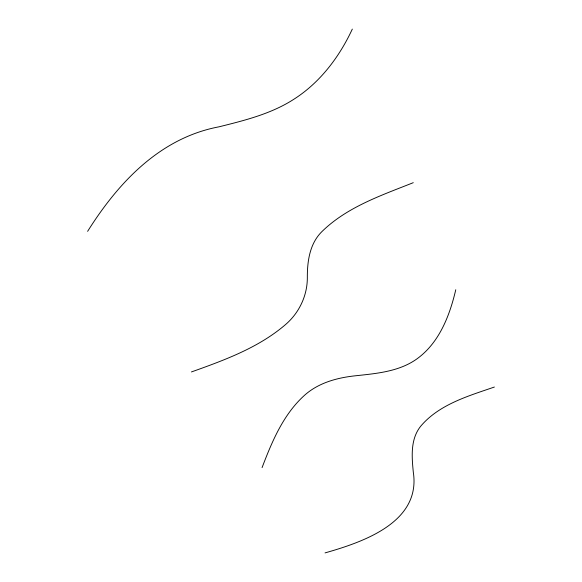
<?xml version="1.0" encoding="UTF-8"?>
<svg xmlns="http://www.w3.org/2000/svg" width="582" height="582" viewBox="0 0 582 582"><rect width="100%" height="100%" fill="white"/><g stroke="black" fill="none" stroke-linecap="round" stroke-linejoin="round"><path stroke-width="0.87" d="M455.764 289.749C449.697 315.706 439.192 342.965 416.719 359.036C399.128 371.52 376.998 373.469 356.22 375.703C337.786 377.572 318.871 382.541 304.713 395.127C283.398 414.209 272.049 441.432 262.075 467.601M352.314 29.1C339.379 56.934 320.107 82.513 293.99 99.166C271.35 113.825 244.862 120.379 219.014 126.818C160.035 137.949 118.342 182.464 87.62 231.338M413.271 182.683C381.356 195.385 347.054 206.974 321.999 231.52C309.566 243.662 307.216 261.624 307.332 278.152C307.231 295.998 298.973 313.109 285.42 324.669C258.473 347.781 224.412 360.163 191.442 371.942M494.38 387.037C468.255 396.051 439.134 404.359 420.641 426.293C410.288 439.264 411.787 456.739 413.307 472.169C421.092 522.403 362.928 542.118 325.054 552.9"/></g></svg>
